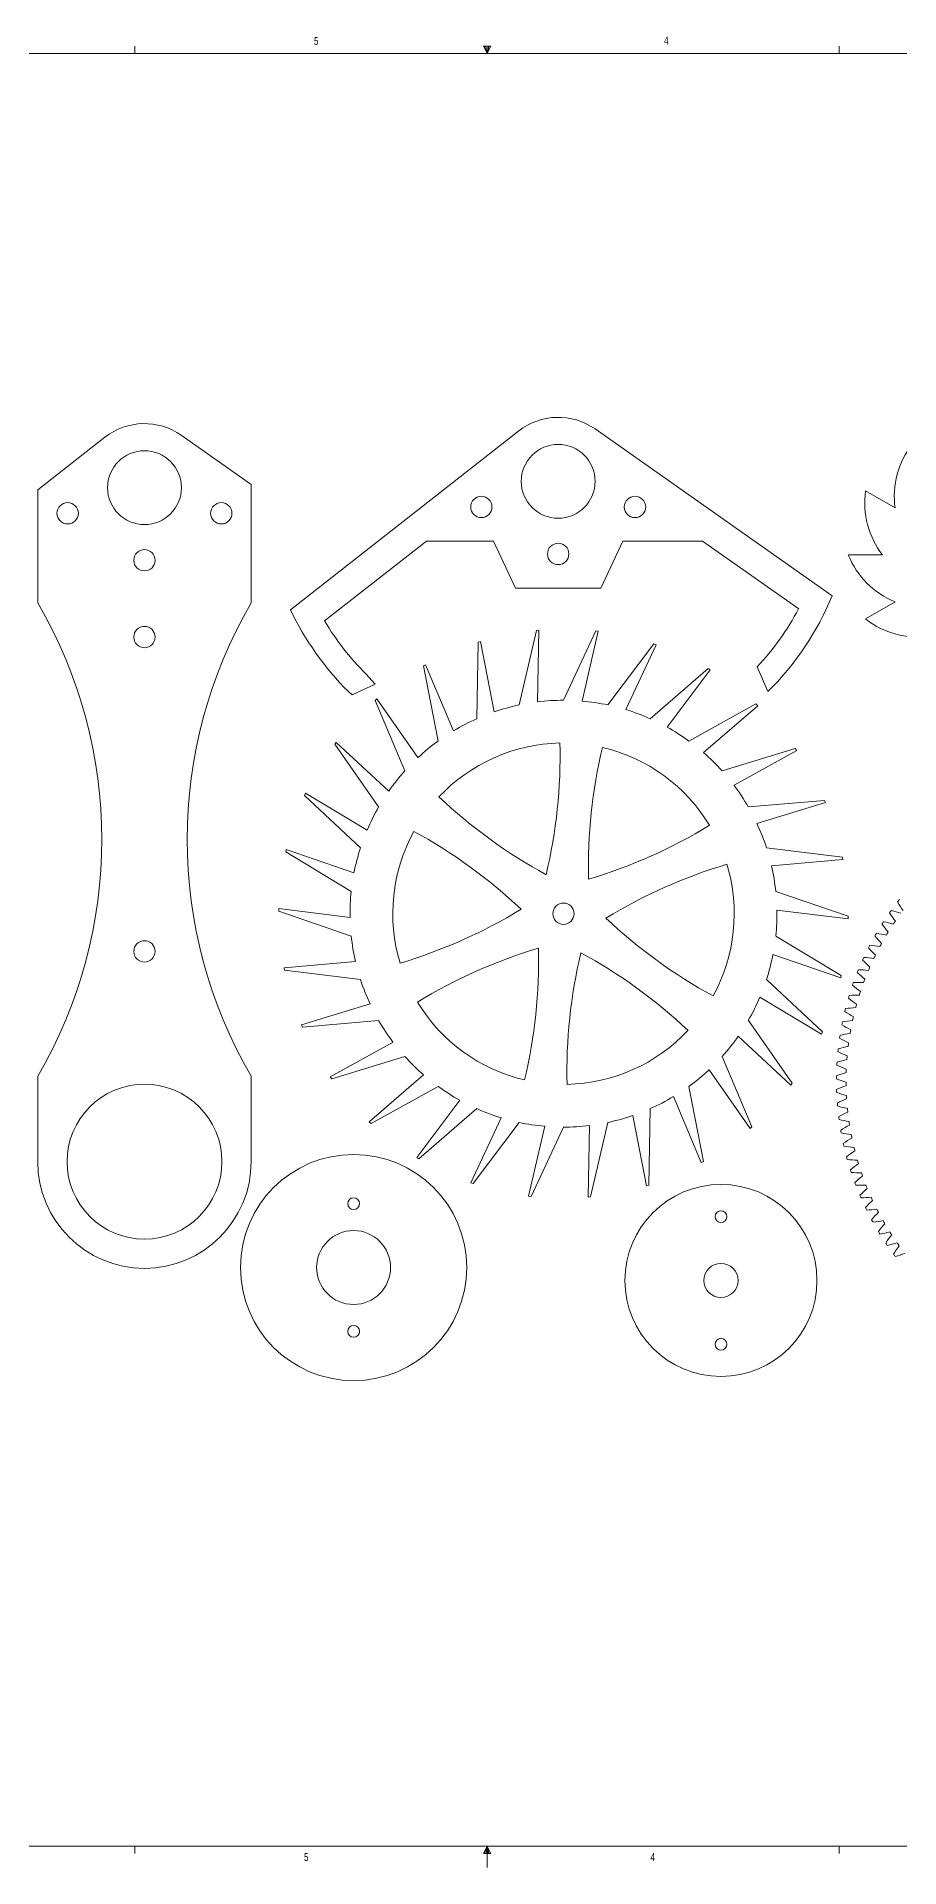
# Model space of a CAD drawing. Header units: millimetres. Extents: x 0 to 861, y 0 to 549.
# Drawn here: x 298 to 555, y 4 to 549 of the extents above; entities that cross this region are included whole.
import ezdxf

# ---------------------------------------------------------------- set-up
doc = ezdxf.new("R2010")
doc.units = ezdxf.units.MM
doc.styles.add('SLDTEXTSTYLE0', font='TXT', dxfattribs={"width": 0.75})

msp = doc.modelspace()

# ---------------------------------------------------------------- linework, layer by layer
at = {"color": 7, "linetype": 'Continuous', "lineweight": 0}
for p, q in [((327.61, 543.83), (327.61, 545.98)), ((431.31, 546), (433.5, 546)), ((432.38, 543.83), (431.31, 546)), ((432.38, 543.83), (431.52, 546)), ((432.38, 543.83), (432.02, 546)), ((432.38, 543.83), (432.71, 546)), ((432.38, 543.83), (432.97, 546)), ((432.38, 543.83), (433.5, 546)), ((537.16, 543.83), (537.16, 545.98)), ((13.28, 543.83), (851.48, 543.83)), ((851.48, 10.43), (13.28, 10.43)), ((327.61, 10.43), (327.61, 8.28)), ((432.38, 10.43), (431.31, 8.25)), ((431.31, 8.25), (433.5, 8.25)), ((432.38, 10.43), (431.52, 8.25)), ((432.38, 10.43), (432.02, 8.25)), ((432.38, 10.43), (432.38, 4.14)), ((432.38, 10.43), (433.5, 8.25)), ((432.38, 10.43), (432.97, 8.25)), ((432.38, 10.43), (432.71, 8.25)), ((537.16, 10.43), (537.16, 8.28))]:
    msp.add_line(p, q, dxfattribs=at)
at = {"color": 7, "linetype": 'Continuous', "lineweight": 15}
for p, q in [((441.77, 431.54), (373.86, 378.32)), ((464.48, 432.12), (535.05, 382.48)), ((298.69, 413.98), (318.69, 429.65)), ((362.19, 415.61), (341.4, 430.24)), ((362.19, 415.61), (362.19, 380.37)), ((298.69, 413.98), (298.69, 380.37)), ((553.75, 408.61), (544.95, 413.69)), ((414.36, 398.76), (384.02, 374.99)), ((414.36, 398.76), (434.31, 398.76)), ((434.31, 398.76), (440.82, 384.79)), ((466.22, 384.79), (472.74, 398.76)), ((472.74, 398.76), (496.45, 398.76)), ((496.45, 398.76), (525.07, 378.63)), ((550.01, 394.64), (539.85, 394.64)), ((440.82, 384.79), (466.22, 384.79)), ((553.75, 380.67), (544.95, 375.59)), ((441.9, 350.01), (447.03, 372.18)), ((447.03, 372.18), (447.77, 372.24)), ((447.77, 372.24), (447.38, 350.93)), ((455.1, 351.4), (464.73, 372.01)), ((465.46, 371.93), (460.66, 351.15)), ((464.73, 372.01), (465.46, 371.93)), ((429.28, 345.91), (429.68, 368.66)), ((429.68, 368.66), (430.39, 368.88)), ((430.39, 368.88), (434.45, 347.94)), ((468.31, 350.01), (482.01, 368.17)), ((482.71, 367.94), (473.69, 348.62)), ((482.01, 368.17), (482.71, 367.94)), ((413.45, 361.61), (414.09, 361.97)), ((417.78, 339.27), (413.45, 361.61)), ((414.09, 361.97), (422.41, 342.34)), ((480.93, 345.91), (498.11, 360.83)), ((498.75, 360.45), (485.91, 343.43)), ((498.11, 360.83), (498.75, 360.45)), ((515.94, 354.01), (512.74, 361.32)), ((392.19, 353), (399.06, 356.24)), ((399.06, 356.24), (396.32, 359.23)), ((392.19, 353), (391.1, 354.01)), ((399.03, 351.34), (399.59, 351.82)), ((407.91, 330.39), (399.03, 351.34)), ((399.59, 351.82), (411.81, 334.35)), ((492.43, 339.27), (512.33, 350.29)), ((512.88, 349.79), (496.78, 335.81)), ((512.33, 350.29), (512.88, 349.79)), ((387.07, 338.29), (387.51, 338.88)), ((400.11, 319.65), (387.07, 338.29)), ((387.51, 338.88), (403.1, 324.33)), ((502.29, 330.39), (524.06, 337.03)), ((524.48, 336.42), (505.83, 326.1)), ((524.06, 337.03), (524.48, 336.42)), ((378.08, 323.05), (378.39, 323.72)), ((394.71, 307.52), (378.08, 323.05)), ((378.39, 323.72), (396.66, 312.73)), ((510.1, 319.65), (532.76, 321.62)), ((532.76, 321.62), (533.06, 320.94)), ((533.06, 320.94), (512.66, 314.72)), ((372.45, 306.26), (372.62, 306.98)), ((391.95, 294.53), (372.45, 306.26)), ((372.62, 306.98), (392.77, 300.03)), ((515.5, 307.52), (538.08, 304.73)), ((538.22, 304.01), (516.98, 302.16)), ((538.08, 304.73), (538.22, 304.01)), ((518.26, 294.53), (539.77, 287.12)), ((370.44, 288.68), (370.45, 289.42)), ((370.45, 289.42), (391.61, 286.81)), ((539.76, 286.38), (518.59, 288.99)), ((391.95, 281.26), (370.44, 288.68)), ((539.77, 287.12), (539.76, 286.38)), ((518.26, 281.26), (537.75, 269.53)), ((371.98, 271.78), (393.23, 273.63)), ((537.59, 268.81), (517.43, 275.76)), ((372.13, 271.06), (371.98, 271.78)), ((394.71, 268.27), (372.13, 271.06)), ((515.5, 268.27), (532.13, 252.75)), ((537.75, 269.53), (537.59, 268.81)), ((531.82, 252.08), (513.55, 263.07)), ((377.15, 254.85), (397.54, 261.08)), ((400.11, 256.15), (377.44, 254.17)), ((510.1, 256.15), (523.14, 237.5)), ((377.44, 254.17), (377.15, 254.85)), ((522.7, 236.91), (507.11, 251.46)), ((532.13, 252.75), (531.82, 252.08)), ((385.72, 239.37), (404.38, 249.7)), ((407.91, 245.41), (386.15, 238.77)), ((502.29, 245.41), (511.17, 224.46)), ((397.33, 226), (413.43, 239.99)), ((510.62, 223.97), (498.4, 241.44)), ((298.69, 239.52), (298.69, 214.12)), ((362.19, 239.52), (362.19, 214.12)), ((386.15, 238.77), (385.72, 239.37)), ((417.78, 236.52), (397.87, 225.5)), ((492.43, 236.52), (496.76, 214.19)), ((523.14, 237.5), (522.7, 236.91)), ((411.46, 215.35), (424.3, 232.37)), ((429.28, 229.89), (412.09, 214.97)), ((480.93, 229.89), (480.52, 207.14)), ((496.11, 213.83), (487.79, 233.46)), ((397.87, 225.5), (397.33, 226)), ((427.5, 207.86), (436.52, 227.18)), ((441.9, 225.78), (428.2, 207.62)), ((444.74, 203.87), (449.55, 224.64)), ((455.1, 224.4), (445.48, 203.78)), ((462.44, 203.55), (462.82, 224.87)), ((468.31, 225.78), (463.18, 203.62)), ((479.82, 206.92), (475.76, 227.85)), ((511.17, 224.46), (510.62, 223.97)), ((412.09, 214.97), (411.46, 215.35)), ((496.76, 214.19), (496.11, 213.83)), ((428.2, 207.62), (427.5, 207.86)), ((480.52, 207.14), (479.82, 206.92)), ((445.48, 203.78), (444.74, 203.87)), ((463.18, 203.62), (462.44, 203.55))]:
    msp.add_line(p, q, dxfattribs=at)
for centre, radius in [((330.44, 414.66), 10.99), ((453.52, 416.54), 10.99), ((307.58, 407.04), 3.18), ((353.3, 407.04), 3.17), ((430.66, 408.92), 3.17), ((476.38, 408.92), 3.18), ((453.52, 394.95), 3.18), ((330.44, 393.07), 3.17), ((330.44, 370.21), 3.17), ((455.1, 287.9), 3.17), ((330.44, 276.67), 3.17), ((330.44, 214.12), 23.04), ((392.65, 182.62), 33.65), ((501.95, 178.77), 28.57), ((392.65, 201.62), 1.75), ((501.95, 197.76), 1.75), ((392.65, 182.62), 11), ((501.95, 178.77), 5.08), ((392.65, 163.62), 1.75), ((501.95, 159.77), 1.75)]:
    msp.add_circle(centre, radius, dxfattribs=at)
for centre, radius, start, end in [((330.44, 414.66), 19.05, 54.8726, 128.084), ((453.52, 416.54), 19.05, 54.8726, 128.084), ((578.92, 412.01), 25.4, 142.0339, 187.6917), ((570.11, 410.17), 25.4, 172.0339, 217.6917), ((563.39, 404.17), 25.4, 202.0339, 247.6917), ((453.52, 416.54), 88.36, 314.9477, 337.3231), ((178.05, 309.95), 139.69, 329.726, 30.274), ((482.82, 309.95), 139.69, 149.726, 210.274), ((453.52, 416.54), 88.36, 205.6335, 225.0523), ((453.52, 416.54), 80.97, 317, 332.0807), ((453.52, 416.54), 80.97, 210.8759, 225.057), ((560.58, 395.62), 25.4, 232.0339, 277.6917), ((455.1, 287.9), 63.5, 102, 108.9827), ((455.1, 287.9), 63.5, 90, 96.9827), ((455.1, 287.9), 63.5, 78, 84.9827), ((455.1, 287.9), 63.5, 114, 120.9827), ((455.1, 287.9), 63.5, 66, 72.9827), ((455.1, 287.9), 63.5, 54, 60.9827), ((455.1, 287.9), 63.5, 126, 132.9827), ((455.1, 287.9), 50.8, 91.1808, 136.8192), ((300.65, 335), 153.45, 346.6234, 1.3766), ((615.97, 301.86), 153.45, 166.6234, 181.3766), ((455.1, 287.9), 50.8, 31.1808, 76.8192), ((455.1, 287.9), 63.5, 42, 48.9827), ((455.1, 287.9), 63.5, 138, 144.9827), ((523.45, 434.2), 153.45, 226.6234, 241.3766), ((455.1, 287.9), 63.5, 30, 36.9827), ((455.1, 287.9), 63.5, 150, 156.9827), ((455.1, 287.9), 50.8, 151.1808, 196.8192), ((337.08, 177.69), 153.45, 46.6234, 61.3766), ((418.67, 445.21), 153.45, 286.6234, 301.3766), ((455.1, 287.9), 63.5, 18, 24.9827), ((455.1, 287.9), 63.5, 162, 168.9827), ((547.63, 155.56), 153.45, 106.6234, 121.3766), ((455.1, 287.9), 50.8, 331.1808, 16.8192), ((455.1, 287.9), 63.5, 6, 12.9827), ((455.1, 287.9), 63.5, 174, 180.9827), ((362.58, 420.23), 153.45, 286.6234, 301.3766), ((455.1, 287.9), 63.5, 354, 0.9827), ((623.32, 238.2), 87, 144.3868, 144.9466), ((544.65, 255.5), 34.29, 71.5318, 76.5926), ((623.32, 238.2), 87, 141.7201, 142.2799), ((584.18, 308.6), 34.29, 210.0741, 215.1349), ((573.12, 398.11), 153.45, 226.6234, 241.3766), ((623.32, 238.2), 87, 147.0534, 147.6132), ((577.81, 304.66), 34.29, 215.4074, 220.4682), ((543.93, 251.82), 34.29, 74.1985, 79.2592), ((580.95, 306.71), 34.29, 212.7408, 217.8015), ((623.32, 238.2), 84.15, 145.6407, 146.3593), ((455.1, 287.9), 63.5, 186, 192.9827), ((623.32, 238.2), 87, 152.3868, 152.9466), ((543.01, 244.38), 34.29, 79.5318, 84.5926), ((623.32, 238.2), 87, 149.7201, 150.2799), ((574.77, 302.47), 34.29, 218.0741, 223.1349), ((543.38, 248.11), 34.29, 76.8651, 81.9259), ((623.32, 238.2), 84.15, 150.974, 151.6927), ((623.32, 238.2), 84.15, 148.3073, 149.026), ((491.54, 130.59), 153.45, 106.6234, 121.3766), ((294.23, 273.94), 153.45, 346.6234, 1.3766), ((609.56, 240.79), 153.45, 166.6234, 181.3766), ((386.76, 141.6), 153.45, 46.6234, 61.3766), ((455.1, 287.9), 63.5, 342, 348.9827), ((623.32, 238.2), 87, 155.0534, 155.6132), ((569, 297.68), 34.29, 223.4074, 228.4682), ((542.81, 240.64), 34.29, 82.1985, 87.2592), ((571.83, 300.14), 34.29, 220.7408, 225.8015), ((623.32, 238.2), 84.15, 153.6407, 154.3593), ((455.1, 287.9), 63.5, 198, 204.9827), ((623.32, 238.2), 87, 160.3868, 160.9466), ((542.93, 233.14), 34.29, 87.5318, 92.5926), ((623.32, 238.2), 87, 157.7201, 158.2799), ((566.29, 295.09), 34.29, 226.0741, 231.1349), ((542.78, 236.89), 34.29, 84.8651, 89.9259), ((623.32, 238.2), 84.15, 158.974, 159.6927), ((623.32, 238.2), 84.15, 156.3073, 157.026), ((455.1, 287.9), 50.8, 211.1808, 256.8192), ((455.1, 287.9), 63.5, 330, 336.9827), ((623.32, 238.2), 87, 163.0534, 163.6132), ((561.25, 289.54), 34.29, 231.4074, 236.4682), ((543.25, 229.41), 34.29, 90.1985, 95.2592), ((563.71, 292.37), 34.29, 228.7408, 233.8015), ((623.32, 238.2), 84.15, 161.6407, 162.3593), ((455.1, 287.9), 63.5, 210, 216.9827), ((544.41, 222), 34.29, 95.5318, 100.5926), ((623.32, 238.2), 87, 165.7201, 166.2799), ((558.93, 286.6), 34.29, 234.0741, 239.1349), ((543.74, 225.69), 34.29, 92.8651, 97.9259), ((623.32, 238.2), 84.15, 166.974, 167.6927), ((623.32, 238.2), 84.15, 164.3073, 165.026), ((455.1, 287.9), 50.8, 271.1808, 316.8192), ((455.1, 287.9), 63.5, 318, 324.9827), ((623.32, 238.2), 87, 171.0534, 171.6132), ((554.71, 280.4), 34.29, 239.4074, 244.4682), ((545.25, 218.35), 34.29, 98.1985, 103.2592), ((623.32, 238.2), 87, 168.3868, 168.9466), ((556.75, 283.55), 34.29, 236.7408, 241.8015), ((623.32, 238.2), 84.15, 169.6407, 170.3593), ((455.1, 287.9), 63.5, 222, 228.9827), ((623.32, 238.2), 87, 173.7201, 174.2799), ((552.82, 277.16), 34.29, 242.0741, 247.1349), ((546.26, 214.74), 34.29, 100.8651, 105.9259), ((623.32, 238.2), 84.15, 174.974, 175.6927), ((623.32, 238.2), 84.15, 172.3073, 173.026), ((455.1, 287.9), 63.5, 306, 312.9827), ((548.77, 207.68), 34.29, 106.1985, 111.2592), ((623.32, 238.2), 87, 176.3868, 176.9466), ((551.08, 273.84), 34.29, 244.7408, 249.8015), ((547.43, 211.18), 34.29, 103.5318, 108.5926), ((623.32, 238.2), 84.15, 177.6407, 178.3593), ((455.1, 287.9), 63.5, 234, 240.9827), ((623.32, 238.2), 86.99, 179.0534, 179.6132), ((549.5, 270.44), 34.29, 247.4074, 252.4682), ((550.27, 204.24), 34.29, 108.8651, 113.9259), ((623.32, 238.2), 87, 181.7201, 182.2799), ((548.08, 266.97), 34.29, 250.0741, 255.1349), ((623.32, 238.2), 84.15, 180.3073, 181.026), ((455.1, 287.9), 63.5, 246, 252.9827), ((455.1, 287.9), 63.5, 294, 300.9827), ((551.93, 200.88), 34.29, 111.5318, 116.5926), ((623.32, 238.2), 87, 184.3868, 184.9466), ((546.83, 263.44), 34.29, 252.7408, 257.8015), ((553.75, 197.6), 34.29, 114.1985, 119.2592), ((623.32, 238.2), 84.15, 182.974, 183.6927), ((623.32, 238.2), 84.15, 185.6407, 186.3593), ((455.1, 287.9), 63.5, 258, 264.9827), ((455.1, 287.9), 63.5, 270, 276.9827), ((455.1, 287.9), 63.5, 282, 288.9827), ((623.32, 238.2), 87, 187.0534, 187.6132), ((545.73, 259.85), 34.29, 255.4074, 260.4682), ((555.71, 194.41), 34.29, 116.8651, 121.9259), ((623.32, 238.2), 87, 189.7201, 190.2799), ((623.32, 238.2), 84.15, 188.3073, 189.026), ((544.81, 256.22), 34.29, 258.0741, 263.1349), ((557.82, 191.31), 34.29, 119.5318, 124.5926), ((623.32, 238.2), 87, 192.3868, 192.9466), ((544.06, 252.55), 34.29, 260.7408, 265.8015), ((623.32, 238.2), 84.15, 190.974, 191.6927), ((623.32, 238.2), 84.15, 193.6407, 194.3593), ((330.44, 214.12), 31.75, 180, 0), ((560.07, 188.31), 34.29, 122.1985, 127.2592), ((623.32, 238.2), 87, 195.0534, 195.6132), ((543.48, 248.85), 34.29, 263.4074, 268.4682), ((562.46, 185.42), 34.29, 124.8651, 129.9259), ((623.32, 238.2), 84.15, 196.3073, 197.026), ((623.32, 238.2), 87, 197.7201, 198.2799), ((543.07, 245.12), 34.29, 266.0741, 271.1349), ((564.98, 182.65), 34.29, 127.5318, 132.5926), ((623.32, 238.2), 87, 200.3868, 200.9466), ((542.83, 241.38), 34.29, 268.7408, 273.8015), ((623.32, 238.2), 84.15, 198.974, 199.6927), ((623.32, 238.2), 84.15, 201.6407, 202.3593), ((567.63, 179.99), 34.29, 130.1985, 135.2592), ((623.32, 238.2), 87, 203.0534, 203.6132), ((542.77, 237.63), 34.29, 271.4074, 276.4682), ((570.4, 177.47), 34.29, 132.8651, 137.9259), ((623.32, 238.2), 84.15, 204.3073, 205.026), ((623.32, 238.2), 87, 205.7201, 206.2799), ((542.88, 233.88), 34.29, 274.0741, 279.1349), ((573.28, 175.07), 34.29, 135.5318, 140.5926), ((623.32, 238.2), 87, 208.3868, 208.9466), ((543.17, 230.14), 34.29, 276.7408, 281.8015), ((623.32, 238.2), 84.15, 206.974, 207.6927), ((623.32, 238.2), 84.15, 209.6407, 210.3593), ((576.27, 172.81), 34.29, 138.1985, 143.2592), ((623.32, 238.2), 87, 211.0534, 211.6132), ((543.63, 226.42), 34.29, 279.4074, 284.4682), ((579.37, 170.69), 34.29, 140.8651, 145.9259), ((623.32, 238.2), 84.15, 212.3073, 213.026), ((623.32, 238.2), 86.99, 213.7201, 214.2799), ((544.27, 222.73), 34.29, 282.0741, 287.1349), ((582.56, 168.72), 34.29, 143.5318, 148.5926), ((623.32, 238.2), 87, 216.3868, 216.9466), ((545.07, 219.07), 34.29, 284.7408, 289.8015), ((623.32, 238.2), 84.15, 214.974, 215.6927)]:
    msp.add_arc(centre, radius, start, end, dxfattribs=at)

# ---------------------------------------------------------------- texts
at = {"color": 7, "linetype": 'Continuous', "lineweight": 0, "char_height": 2.38, "attachment_point": 1, "style": 'SLDTEXTSTYLE0'}
for s, insert in [('5', (380.87, 548.75)), ('4', (485.02, 548.86)), ('5', (377.9, 8.39)), ('4', (480.99, 8.39))]:
    msp.add_mtext(s, dxfattribs=dict(at, insert=insert))

doc.saveas('drawing.dxf')
